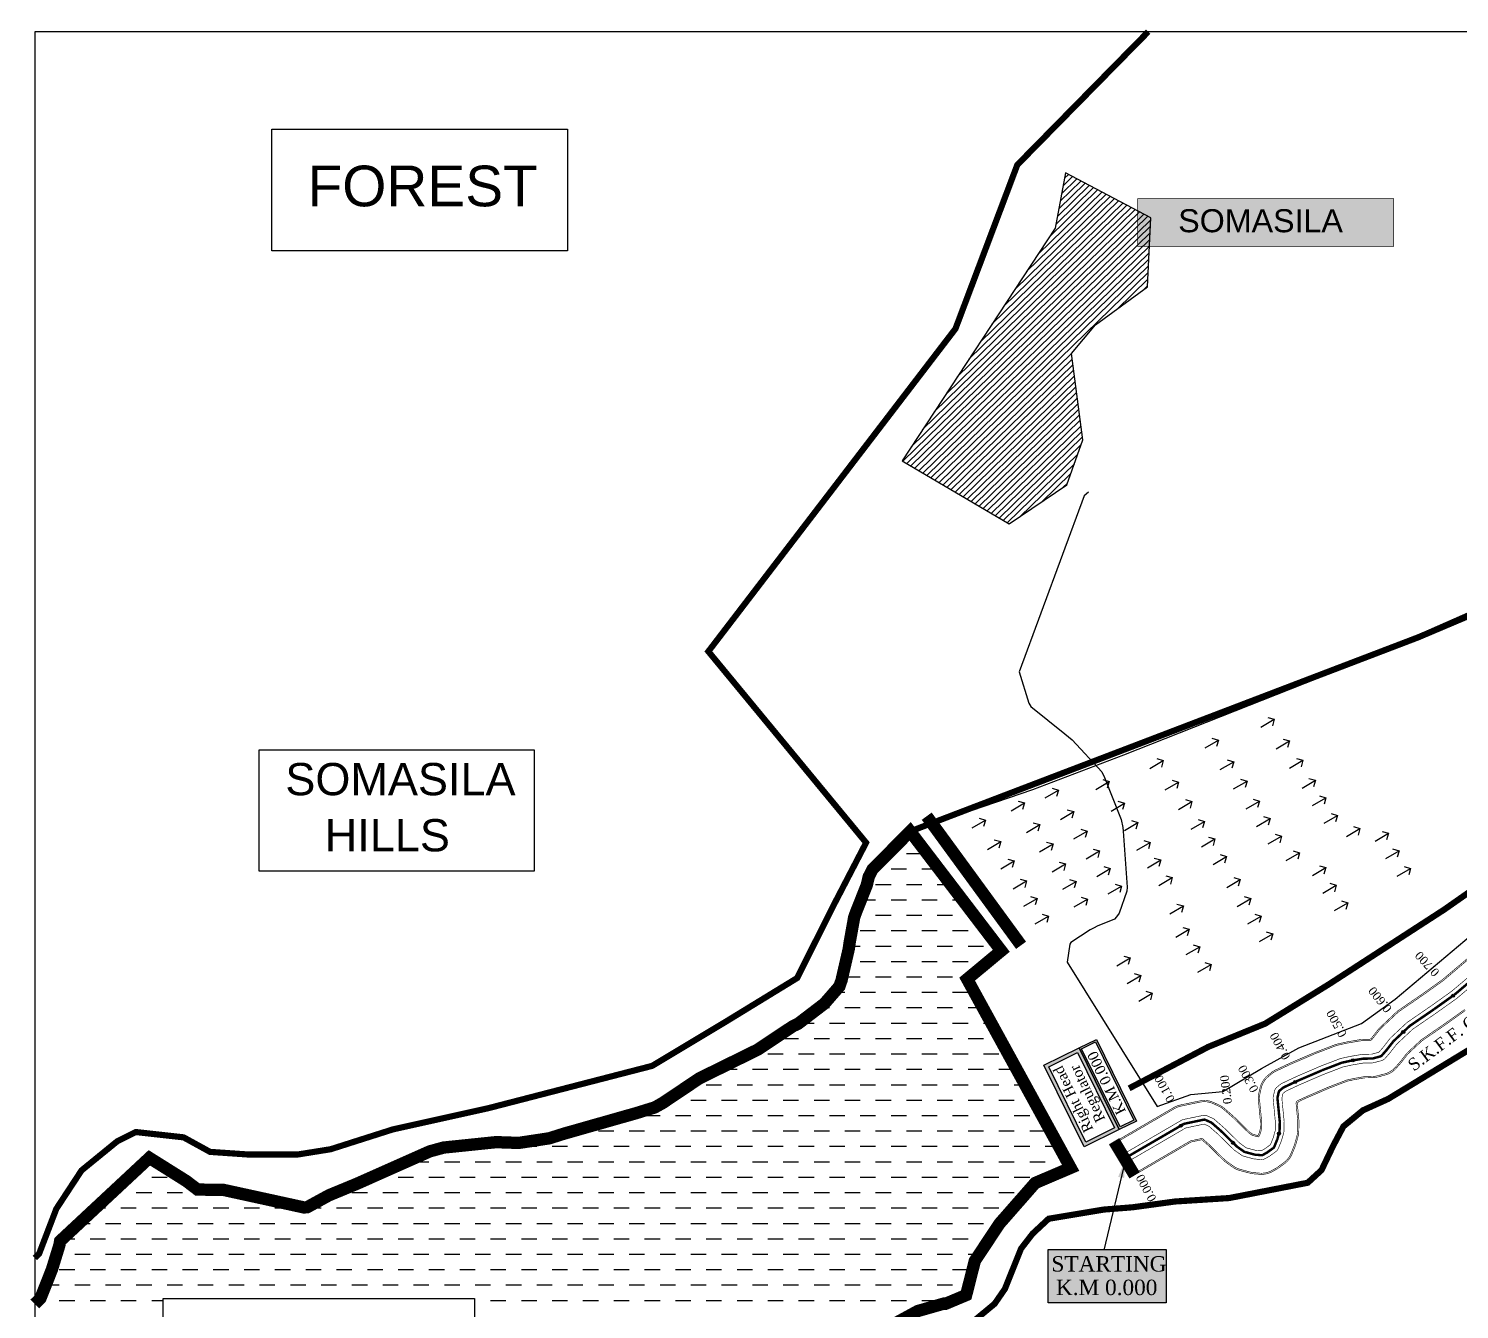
# Model space of a CAD drawing. Header units: inches. Extents: x 315700 to 320440, y 1600699 to 1604147.
# Drawn here: x 315725 to 318047, y 1601960 to 1604039 of the extents above; entities that cross this region are included whole.
import ezdxf

# ---------------------------------------------------------------- set-up
doc = ezdxf.new("R2010")
doc.units = ezdxf.units.IN
doc.header["$MEASUREMENT"] = 0
doc.header["$PDMODE"] = 32
doc.header["$PDSIZE"] = 5
for name, color, linetype in [('bed with', 5, 'Continuous'), ('BLOCK', 7, 'Continuous'), ('C LINE COO', 6, 'Continuous'), ('cahnige', 7, 'Continuous'), ('laying', 4, 'Continuous'), ('lining', 4, 'Continuous'), ('NALA', 4, 'Continuous'), ('SURVEY_NO', 7, 'Continuous'), ('top of bund', 1, 'Continuous'), ('VILLAGE BOUNDARY', 6, 'Continuous'), ('VILLAGE_AREA', 1, 'Continuous'), ('ZSTU', 7, 'Continuous'), ('ZTEXT', 7, 'Continuous')]:
    doc.layers.add(name, color=color, linetype=linetype)
doc.styles.add('5mm', font='times.ttf', dxfattribs={"height": 3})
doc.styles.get("Standard").update_dxf_attribs({"font": 'arial.ttf'})
doc.linetypes.add('ZIGZAG', pattern='A,0.0001,-0.2,[131,ltypeshp.shx,S=0.2,R=0,X=-0.2,Y=0],-0.4,[131,ltypeshp.shx,S=0.2,R=180,X=0.2,Y=0],-0.2', length=0.8001)
doc.dimstyles.get("Standard").update_dxf_attribs({"dimtxt": 0.18, "dimasz": 0.18, "dimexe": 0.18, "dimexo": 0.0625, "dimgap": 0.09, "dimtad": 0, "dimtih": 1, "dimtoh": 1, "dimdec": 4, "dimzin": 0, "dimdsep": 46, "dimtxsty": 'Standard', "dimcen": 0.09, "dimadec": 0, "dimazin": 0, "dimtfac": 1, "dimtdec": 4, "dimtofl": 0, "dimtmove": 0, "dimatfit": 3, "dimfxl": 1, "dimtolj": 1, "dimtzin": 0, "dimarcsym": 0})

# ---------------------------------------------------------------- blocks, each defined once
blk = doc.blocks.new('KKKK')
at = {"layer": 'cahnige', "color": 1, "style": '5mm'}
blk.add_text('S.K.F.F. CANAL', height=20, rotation=19.1758, dxfattribs=at).set_placement((317677.4, 1602113.8))
at = {"layer": 'ZSTU', "color": 1}
blk.add_leader([(317936.6, 1602216.4), (317876.5, 1602194.2)], dimstyle='Standard', override={"dimasz": 25, "dimgap": 0.09, "dimtad": 0}, dxfattribs=at)

msp = doc.modelspace()

# ---------------------------------------------------------------- hatches: boundary and pattern name
at = {"layer": 'C LINE COO'}
h = msp.add_hatch(color=200, dxfattribs=at)
h.paths.add_polyline_path([(317496.6, 1602256.4), (317434.2, 1602383.4), (317456.8, 1602394.5), (317519.2, 1602267.4)], flags=16)
h.paths.add_polyline_path([(317495.3, 1602252.3), (317430.2, 1602384.8), (317458.2, 1602398.5), (317523.3, 1602266.1)])
h = msp.add_hatch(color=135, dxfattribs=at)
h.set_gradient(color1=(141, 177, 78), color2=(107, 135, 59), one_color=1, tint=0.38)
h.paths.add_polyline_path([(317440.9, 1602232), (317380.9, 1602354.2), (317427.6, 1602377.1), (317487.6, 1602254.9)], flags=16)
h.paths.add_polyline_path([(317438.3, 1602224.3), (317373.2, 1602356.8), (317430.2, 1602384.8), (317495.3, 1602252.3)])
at = {"layer": 'VILLAGE_AREA'}
h = msp.add_hatch(dxfattribs=at)
h.set_pattern_fill('ANSI31', color=256, scale=58.391774, angle=-0.75407438, style=0)
h.paths.add_polyline_path([(317391.5, 1603714.8), (317142.8, 1603337.5), (317316.7, 1603234.8), (317410.2, 1603298.3), (317436.4, 1603371.2), (317417.7, 1603511.2), (317457, 1603557.9), (317541.1, 1603619.5), (317546.7, 1603731.6), (317408.3, 1603804.4)])
at = {"layer": 'ZSTU'}
for points in [[(317525.2, 1603762.5), (317940.9, 1603762.5), (317940.9, 1603685.4), (317525.2, 1603685.4)], [(317379.9, 1602057.4), (317571.3, 1602057.4), (317571.3, 1601970.9), (317379.9, 1601970.9)]]:
    msp.add_hatch(color=2, dxfattribs=at).paths.add_polyline_path(points)

# ---------------------------------------------------------------- linework, layer by layer
at = {"color": 1}
msp.add_lwpolyline([(317445.4, 1603286.2), (317438.4, 1603280.4), (317333, 1602994.9), (317348.4, 1602944.2), (317351.8, 1602938.6), (317407.2, 1602894.4), (317419.1, 1602884.8), (317466.9, 1602832.9), (317471.2, 1602823.2), (317498.4, 1602755.2), (317501.3, 1602742.6), (317502, 1602736.3), (317508.5, 1602645.4), (317507.8, 1602638.8), (317495.5, 1602603.4), (317490.7, 1602597.5), (317487.7, 1602593.7), (317459.6, 1602582.3), (317454.5, 1602579.5), (317448.2, 1602576.2), (317416.7, 1602555.5), (317415.3, 1602552.8), (317411.1, 1602523.8), (317556.7, 1602289.9), (317611.8, 1602309), (317663.6, 1602314.2), (317726, 1602351.5), (317787.1, 1602384.7), (317888.5, 1602424.3), (317943.4, 1602464), (318107.8, 1602602.4)], dxfattribs=at)
at = {"color": 4, "const_width": 20}
msp.add_lwpolyline([(315735.2, 1601969.3), (315744.4, 1601978.3), (315763, 1602025.1), (315775.2, 1602064.7), (315776.3, 1602071.3), (315921.2, 1602206.3), (315981.3, 1602168.6), (315999.4, 1602154.8), (316041.1, 1602154.4), (316171.8, 1602125.9), (316177.1, 1602126.1), (316212.8, 1602145.6), (316258.8, 1602164.6), (316376.2, 1602216.8), (316398.8, 1602223), (316484.1, 1602231.8), (316510, 1602230.9), (316520.4, 1602230.5), (316570.2, 1602238), (316593.6, 1602245.4), (316711.2, 1602278.8), (316741.4, 1602288.1), (316754.3, 1602295.3), (316813.9, 1602335.3), (316908.4, 1602381.8), (316965.8, 1602420), (316974, 1602423.8), (317016.9, 1602456.6), (317041.2, 1602484.6), (317044.6, 1602494.3), (317056.3, 1602545.1), (317057.8, 1602555.6), (317065.1, 1602596.3), (317067.6, 1602603.4), (317085.6, 1602648.9), (317088.8, 1602662.4), (317088.8, 1602662.4), (317088.8, 1602662.4), (317094.9, 1602674.4), (317156, 1602736), (317303.9, 1602542.3), (317248.5, 1602496.3), (317416.5, 1602190.1), (317358.9, 1602165.5), (317300.9, 1602099.4), (317261, 1602039.2), (317246.9, 1601983.6), (317213.3, 1601969.5), (317210.7, 1601969.8), (317168.5, 1601957.8), (317128, 1601935.7)], dxfattribs=at)
at = {"layer": 'bed with', "const_width": 1}
for points in [[(318079.3, 1602514.1), (318034.8, 1602476.5), (318002, 1602453.1), (317963.2, 1602426.4, 0.037957), (317961.8, 1602425.3), (317935.8, 1602401, 0.03924), (317934.5, 1602399.6), (317923.9, 1602385.8), (317916.6, 1602377.6), (317905.4, 1602374.6), (317890.9, 1602374.3, 0.037878), (317889.1, 1602374.1), (317870.3, 1602370.9, 0.012516), (317869.7, 1602370.8), (317855.2, 1602367.6, 0.036784), (317853.5, 1602367.1), (317821.6, 1602354.9, 0.010224), (317821.1, 1602354.7), (317782.3, 1602337.9, 0.008302), (317781.9, 1602337.7), (317759.1, 1602327, 0.063972), (317756.5, 1602325.3), (317751.3, 1602321, 0.166176), (317747.3, 1602314.3), (317745.4, 1602305.8, 0.078281), (317745.2, 1602302), (317748.8, 1602264.4), (317748.5, 1602250.4), (317745.2, 1602238.6), (317740.7, 1602227.6), (317731.7, 1602221), (317725.9, 1602217.8), (317716.7, 1602218.5), (317701.6, 1602222.5), (317691.1, 1602230), (317665.8, 1602254.7, 0.014042), (317665.3, 1602255.1), (317650.2, 1602268.4, 0.073181), (317647.3, 1602270.3), (317638.4, 1602274.3, 0.159487), (317630.9, 1602275.1), (317599.9, 1602268.6, 0.081614), (317596.2, 1602267.2), (317592.1, 1602264.8), (317505.7, 1602214.5)], [(318088.6, 1602503.4), (318043.9, 1602465.6, -0.020487), (318043.2, 1602465), (318010.2, 1602441.5, -0.004577), (318010, 1602441.4), (317971.4, 1602414.8), (317945.7, 1602390.7), (317935, 1602377.1, -0.014811), (317934.6, 1602376.5), (317926.9, 1602367.7, -0.148463), (317920.9, 1602364), (317908.8, 1602360.8, -0.061015), (317905.9, 1602360.4), (317891.3, 1602360.1), (317872.7, 1602356.9), (317858.5, 1602353.8), (317826.7, 1602341.6), (317787.9, 1602324.9), (317765.4, 1602314.3), (317761, 1602310.6), (317759.3, 1602303.1), (317763, 1602265.7, -0.028997), (317763, 1602264.3), (317762.7, 1602249.9, -0.064127), (317762.3, 1602246.8), (317758.8, 1602234.6, -0.027568), (317758.4, 1602233.4), (317753.6, 1602221.6, -0.139845), (317749.5, 1602216.4), (317739.9, 1602209.4, -0.02911), (317738.7, 1602208.7), (317732.3, 1602205.1, -0.149993), (317725.4, 1602203.6), (317715.3, 1602204.4, -0.043936), (317713.3, 1602204.7), (317697.6, 1602208.9, -0.08962), (317693.7, 1602210.7), (317682.7, 1602218.5, -0.039695), (317681.2, 1602219.7), (317655.9, 1602244.5), (317641.1, 1602257.5), (317633.2, 1602261.1), (317603.1, 1602254.8), (317599.3, 1602252.6, -0.001104), (317599.3, 1602252.5), (317512.9, 1602202.2)]]:
    msp.add_lwpolyline(points, format="xyb", dxfattribs=at)
at = {"layer": 'BLOCK', "color": 4}
for p in [(318036.9, 1602469.3), (317956.2, 1602410.4), (317874.4, 1602364.4), (317781, 1602329.4), (317595.7, 1602258.7), (317680.2, 1602230.7), (317754.5, 1602245.6)]:
    msp.add_point(p, dxfattribs=at)
at = {"layer": 'C LINE COO', "const_width": 4}
msp.add_lwpolyline([(318084, 1602508.8), (318039.4, 1602471, -0.020487), (318039, 1602470.8), (318006.1, 1602447.3, -0.004577), (318006, 1602447.2), (317967.2, 1602420.6, 0.037957), (317966.6, 1602420.1), (317940.7, 1602395.8, 0.03924), (317940.2, 1602395.2), (317929.4, 1602381.4, -0.014811), (317929.2, 1602381.2), (317921.5, 1602372.4, -0.148463), (317919.1, 1602370.9), (317907, 1602367.6, -0.061015), (317905.8, 1602367.5), (317891, 1602367.2, 0.037878), (317890.3, 1602367.1), (317871.5, 1602363.9, 0.012516), (317871.2, 1602363.9), (317856.8, 1602360.7, 0.036784), (317856.1, 1602360.5), (317824.1, 1602348.2, 0.010224), (317824, 1602348.1), (317785.1, 1602331.4, 0.008302), (317784.9, 1602331.3), (317762.1, 1602320.6, 0.063972), (317761.1, 1602319.9), (317755.9, 1602315.6, 0.166176), (317754.2, 1602312.8), (317752.3, 1602304.3, 0.078281), (317752.2, 1602302.7), (317755.9, 1602265, -0.028997), (317755.9, 1602264.4), (317755.6, 1602250, -0.064127), (317755.4, 1602248.7), (317752, 1602236.6, -0.027568), (317751.8, 1602236.1), (317747, 1602224.3, -0.139845), (317745.3, 1602222.2), (317735.7, 1602215.2, -0.02911), (317735.2, 1602214.9), (317728.8, 1602211.3, -0.149993), (317726, 1602210.6), (317715.9, 1602211.5, -0.043936), (317715.1, 1602211.6), (317699.4, 1602215.8, -0.08962), (317697.8, 1602216.5), (317686.8, 1602224.3, -0.039695), (317686.2, 1602224.8), (317660.9, 1602249.6, 0.014042), (317660.7, 1602249.8), (317645.6, 1602263, 0.073181), (317644.3, 1602263.8), (317635.5, 1602267.8, 0.159487), (317632.4, 1602268.2), (317601.3, 1602261.7, 0.081614), (317599.8, 1602261.1), (317595.7, 1602258.7, -0.001104), (317595.7, 1602258.7), (317509.3, 1602208.4)], format="xyb", dxfattribs=at)
at = {"layer": 'C LINE COO', "color": 105}
for points in [[(317438.3, 1602224.3), (317373.2, 1602356.8), (317430.2, 1602384.8), (317495.3, 1602252.3)], [(317440.9, 1602232), (317380.9, 1602354.2), (317427.6, 1602377.1), (317487.6, 1602254.9)]]:
    msp.add_lwpolyline(points, close=True, dxfattribs=at)
at = {"layer": 'C LINE COO', "color": 6}
msp.add_point((317509.3, 1602208.4), dxfattribs=at)
at = {"layer": 'laying', "color": 0}
msp.add_lwpolyline([(315735.2, 1600708.6), (320437.7, 1600708.6), (320437.7, 1604033.6), (315735.2, 1604033.6), (315735.2, 1600708.6)], dxfattribs=at)
msp.add_lwpolyline([(316119.9, 1603875.3), (316599.8, 1603875.3), (316599.8, 1603678.2), (316119.9, 1603678.2)], close=True, dxfattribs=at)
at = {"layer": 'lining', "const_width": 1}
for points in [[(318063.9, 1602530), (318021.3, 1602493.9), (317989.3, 1602471.1), (317950.7, 1602444.6, 0.037957), (317946.7, 1602441.4), (317920.7, 1602417.1, 0.03924), (317917.1, 1602413.1), (317906.8, 1602399.9), (317905.4, 1602398.3, -0.148463), (317903, 1602396.8), (317902.3, 1602396.6), (317890.5, 1602396.4, 0.037878), (317885.4, 1602395.9), (317866.6, 1602392.7, 0.012516), (317864.9, 1602392.4), (317850.4, 1602389.2, 0.036784), (317845.6, 1602387.7), (317813.7, 1602375.5, 0.010224), (317812.4, 1602374.9), (317773.5, 1602358.2, 0.008302), (317772.5, 1602357.7), (317749.7, 1602347, 0.063972), (317742.3, 1602342.3), (317737.2, 1602338, 0.166176), (317725.7, 1602319.1), (317723.8, 1602310.5, 0.078281), (317723.2, 1602299.9), (317726.7, 1602263.6), (317726.5, 1602253.7), (317724.3, 1602245.8), (317722.6, 1602241.7), (317720.7, 1602240.3), (317720.5, 1602240.4), (317711.1, 1602242.9), (317705.3, 1602247), (317681.3, 1602270.5, 0.014042), (317679.9, 1602271.8), (317664.8, 1602285, 0.073181), (317656.4, 1602290.4), (317647.6, 1602294.4, 0.159487), (317626.4, 1602296.7), (317595.3, 1602290.2, 0.081614), (317585, 1602286.2), (317581, 1602283.9), (317494.6, 1602233.6)], [(318056, 1602447), (318023, 1602423.5, -0.004577), (318022.5, 1602423.2), (317985.2, 1602397.6), (317962, 1602375.8), (317952.5, 1602363.5, -0.014811), (317951.2, 1602361.9), (317943.5, 1602353.2, -0.148463), (317926.6, 1602342.7), (317914.5, 1602339.5, -0.061015), (317906.3, 1602338.3), (317893.4, 1602338.1), (317877, 1602335.3), (317864.8, 1602332.6), (317835.1, 1602321.2), (317797, 1602304.7), (317785.2, 1602299.2, 0.316669), (317782.4, 1602294.2), (317784.9, 1602267.8, -0.028997), (317785.1, 1602263.8), (317784.8, 1602249.4, -0.064127), (317783.5, 1602240.8), (317780.1, 1602228.6, -0.027568), (317778.8, 1602225.1), (317774.1, 1602213.3, -0.139845), (317762.5, 1602198.6), (317752.9, 1602191.6, -0.02911), (317749.6, 1602189.4), (317743.1, 1602185.8, -0.149993), (317723.5, 1602181.5), (317713.5, 1602182.4, -0.043936), (317707.6, 1602183.4), (317691.9, 1602187.6, -0.08962), (317680.9, 1602192.7), (317670, 1602200.5, -0.039695), (317665.8, 1602203.9), (317640.9, 1602228.3), (317630, 1602237.9), (317611.2, 1602233.9), (317610.5, 1602233.5, -0.001104), (317610.4, 1602233.5), (317524, 1602183.1)]]:
    msp.add_lwpolyline(points, format="xyb", dxfattribs=at)
at = {"layer": 'NALA', "color": 5, "const_width": 10}
for points in [[(317156, 1602736), (317980.6, 1603050.9), (318391.9, 1603225.3), (318653.8, 1603295.4), (319210, 1603608.2), (319487.9, 1603794.4), (319644.4, 1603906), (319895.3, 1604033.6)], [(317511.4, 1602319.1), (317639.9, 1602386.4), (317732.3, 1602424.1), (317835.9, 1602488.1), (318022.9, 1602609.2), (318130.3, 1602684.4)]]:
    msp.add_lwpolyline(points, dxfattribs=at)
at = {"layer": 'top of bund', "color": 1, "const_width": 1}
for points in [[(318062.5, 1602531.4), (318020, 1602495.5), (317988.2, 1602472.8), (317949.6, 1602446.3, 0.037957), (317945.3, 1602442.9), (317919.4, 1602418.5, 0.03924), (317915.5, 1602414.3), (317905.3, 1602401.2), (317904.5, 1602400.3, -0.211393), (317900.8, 1602398.6), (317890.5, 1602398.4, 0.037878), (317885, 1602397.9), (317866.2, 1602394.7, 0.012516), (317864.4, 1602394.3), (317850, 1602391.1, 0.036784), (317844.9, 1602389.6), (317813, 1602377.3, 0.010224), (317811.6, 1602376.8), (317772.7, 1602360, 0.008302), (317771.6, 1602359.5), (317748.8, 1602348.8, 0.063972), (317741.1, 1602343.8), (317735.9, 1602339.5, 0.166176), (317723.8, 1602319.5), (317721.9, 1602311, 0.078281), (317721.2, 1602299.7), (317724.7, 1602263.5), (317724.5, 1602254), (317722.4, 1602246.5), (317721, 1602243), (317720.3, 1602242.5), (317711.9, 1602244.7), (317706.5, 1602248.5), (317682.7, 1602271.9, 0.014042), (317681.2, 1602273.3), (317666.1, 1602286.5, 0.073181), (317657.2, 1602292.2), (317648.4, 1602296.2, 0.159487), (317626, 1602298.7), (317594.9, 1602292.2, 0.081614), (317584, 1602288), (317579.9, 1602285.6), (317493.6, 1602235.3)], [(318057.1, 1602445.4), (318024.2, 1602421.9, -0.004577), (318023.7, 1602421.5), (317986.5, 1602396), (317963.5, 1602374.5), (317954.1, 1602362.3, -0.014811), (317952.7, 1602360.6), (317945, 1602351.8, -0.148463), (317927.1, 1602340.7), (317915.1, 1602337.5, -0.061015), (317906.4, 1602336.3), (317893.6, 1602336.1), (317877.4, 1602333.3), (317865.4, 1602330.7), (317835.8, 1602319.3), (317797.8, 1602302.9), (317787.4, 1602298, 0.316669), (317784.5, 1602293), (317786.9, 1602268, -0.028997), (317787.1, 1602263.8), (317786.8, 1602249.4, -0.064127), (317785.4, 1602240.2), (317782, 1602228.1, -0.027568), (317780.7, 1602224.3), (317775.9, 1602212.6, -0.139845), (317763.7, 1602196.9), (317754.1, 1602190, -0.02911), (317750.5, 1602187.7), (317744.1, 1602184.1, -0.149993), (317723.4, 1602179.6), (317713.3, 1602180.4, -0.043936), (317707.1, 1602181.5), (317691.4, 1602185.6, -0.08962), (317679.7, 1602191.1), (317668.8, 1602198.8, -0.039695), (317664.4, 1602202.5), (317639.6, 1602226.8), (317629.4, 1602235.7), (317611.9, 1602232), (317611.5, 1602231.8, -0.001104), (317611.4, 1602231.7), (317525, 1602181.4)]]:
    msp.add_lwpolyline(points, format="xyb", dxfattribs=at)
at = {"layer": 'VILLAGE BOUNDARY', "color": 4}
for p, q in [((317145.1, 1602725), (317150, 1602725)), ((317120.3, 1602700), (317125, 1602700)), ((317150, 1602700), (317175, 1602700)), ((317095.5, 1602675), (317100, 1602675)), ((317125, 1602675), (317150, 1602675)), ((317175, 1602675), (317200, 1602675)), ((317100, 1602650), (317125, 1602650)), ((317150, 1602650), (317175, 1602650)), ((317200, 1602650), (317221.7, 1602650)), ((317076.2, 1602625), (317100, 1602625)), ((317125, 1602625), (317150, 1602625)), ((317175, 1602625), (317200, 1602625)), ((317225, 1602625), (317240.8, 1602625)), ((317066.4, 1602600), (317075, 1602600)), ((317100, 1602600), (317125, 1602600)), ((317150, 1602600), (317175, 1602600)), ((317200, 1602600), (317225, 1602600)), ((317250, 1602600), (317259.8, 1602600)), ((317075, 1602575), (317100, 1602575)), ((317125, 1602575), (317150, 1602575)), ((317175, 1602575), (317200, 1602575)), ((317225, 1602575), (317250, 1602575)), ((317275, 1602575), (317278.9, 1602575)), ((317057, 1602550), (317075, 1602550)), ((317100, 1602550), (317125, 1602550)), ((317150, 1602550), (317175, 1602550)), ((317200, 1602550), (317225, 1602550)), ((317250, 1602550), (317275, 1602550)), ((317075, 1602525), (317100, 1602525)), ((317125, 1602525), (317150, 1602525)), ((317175, 1602525), (317200, 1602525)), ((317225, 1602525), (317250, 1602525)), ((317275, 1602525), (317283, 1602525)), ((317050, 1602500), (317075, 1602500)), ((317100, 1602500), (317125, 1602500)), ((317150, 1602500), (317175, 1602500)), ((317200, 1602500), (317225, 1602500)), ((317250, 1602500), (317253, 1602500)), ((317032.8, 1602475), (317050, 1602475)), ((317075, 1602475), (317100, 1602475)), ((317125, 1602475), (317150, 1602475)), ((317175, 1602475), (317200, 1602475)), ((317225, 1602475), (317250, 1602475)), ((317008.2, 1602450), (317025, 1602450)), ((317050, 1602450), (317075, 1602450)), ((317100, 1602450), (317125, 1602450)), ((317150, 1602450), (317175, 1602450)), ((317200, 1602450), (317225, 1602450)), ((317250, 1602450), (317273.9, 1602450)), ((316975.5, 1602425), (317000, 1602425)), ((317025, 1602425), (317050, 1602425)), ((317075, 1602425), (317100, 1602425)), ((317125, 1602425), (317150, 1602425)), ((317175, 1602425), (317200, 1602425)), ((317225, 1602425), (317250, 1602425)), ((317275, 1602425), (317287.6, 1602425)), ((316950, 1602400), (316975, 1602400)), ((317000, 1602400), (317025, 1602400)), ((317050, 1602400), (317075, 1602400)), ((317100, 1602400), (317125, 1602400)), ((317150, 1602400), (317175, 1602400)), ((317200, 1602400), (317225, 1602400)), ((317250, 1602400), (317275, 1602400)), ((317300, 1602400), (317301.3, 1602400)), ((316894.7, 1602375), (316900, 1602375)), ((316925, 1602375), (316950, 1602375)), ((316975, 1602375), (317000, 1602375)), ((317025, 1602375), (317050, 1602375)), ((317075, 1602375), (317100, 1602375)), ((317125, 1602375), (317150, 1602375)), ((317175, 1602375), (317200, 1602375)), ((317225, 1602375), (317250, 1602375)), ((317275, 1602375), (317300, 1602375)), ((316850, 1602350), (316875, 1602350)), ((316900, 1602350), (316925, 1602350)), ((316950, 1602350), (316975, 1602350)), ((317000, 1602350), (317025, 1602350)), ((317050, 1602350), (317075, 1602350)), ((317100, 1602350), (317125, 1602350)), ((317150, 1602350), (317175, 1602350)), ((317200, 1602350), (317225, 1602350)), ((317250, 1602350), (317275, 1602350)), ((317300, 1602350), (317325, 1602350)), ((316798.6, 1602325), (316800, 1602325)), ((316825, 1602325), (316850, 1602325)), ((316875, 1602325), (316900, 1602325)), ((316925, 1602325), (316950, 1602325)), ((316975, 1602325), (317000, 1602325)), ((317025, 1602325), (317050, 1602325)), ((317075, 1602325), (317100, 1602325)), ((317125, 1602325), (317150, 1602325)), ((317175, 1602325), (317200, 1602325)), ((317225, 1602325), (317250, 1602325)), ((317275, 1602325), (317300, 1602325)), ((317325, 1602325), (317342.5, 1602325)), ((316761.3, 1602300), (316775, 1602300)), ((316800, 1602300), (316825, 1602300)), ((316850, 1602300), (316875, 1602300)), ((316900, 1602300), (316925, 1602300)), ((316950, 1602300), (316975, 1602300)), ((317000, 1602300), (317025, 1602300)), ((317050, 1602300), (317075, 1602300)), ((317100, 1602300), (317125, 1602300)), ((317150, 1602300), (317175, 1602300)), ((317200, 1602300), (317225, 1602300)), ((317250, 1602300), (317275, 1602300)), ((317300, 1602300), (317325, 1602300)), ((317350, 1602300), (317356.2, 1602300)), ((316697.9, 1602275), (316700, 1602275)), ((316725, 1602275), (316750, 1602275)), ((316775, 1602275), (316800, 1602275)), ((316825, 1602275), (316850, 1602275)), ((316875, 1602275), (316900, 1602275)), ((316925, 1602275), (316950, 1602275)), ((316975, 1602275), (317000, 1602275)), ((317025, 1602275), (317050, 1602275)), ((317075, 1602275), (317100, 1602275)), ((317125, 1602275), (317150, 1602275)), ((317175, 1602275), (317200, 1602275)), ((317225, 1602275), (317250, 1602275)), ((317275, 1602275), (317300, 1602275)), ((317325, 1602275), (317350, 1602275)), ((316609.9, 1602250), (316625, 1602250)), ((316650, 1602250), (316675, 1602250)), ((316700, 1602250), (316725, 1602250)), ((316750, 1602250), (316775, 1602250)), ((316800, 1602250), (316825, 1602250)), ((316850, 1602250), (316875, 1602250)), ((316900, 1602250), (316925, 1602250)), ((316950, 1602250), (316975, 1602250)), ((317000, 1602250), (317025, 1602250)), ((317050, 1602250), (317075, 1602250)), ((317100, 1602250), (317125, 1602250)), ((317150, 1602250), (317175, 1602250)), ((317200, 1602250), (317225, 1602250)), ((317250, 1602250), (317275, 1602250)), ((317300, 1602250), (317325, 1602250)), ((317350, 1602250), (317375, 1602250)), ((316425, 1602225), (316450, 1602225)), ((316475, 1602225), (316500, 1602225)), ((316525, 1602225), (316550, 1602225)), ((316575, 1602225), (316600, 1602225)), ((316625, 1602225), (316650, 1602225)), ((316675, 1602225), (316700, 1602225)), ((316725, 1602225), (316750, 1602225)), ((316775, 1602225), (316800, 1602225)), ((316825, 1602225), (316850, 1602225)), ((316875, 1602225), (316900, 1602225)), ((316925, 1602225), (316950, 1602225)), ((316975, 1602225), (317000, 1602225)), ((317025, 1602225), (317050, 1602225)), ((317075, 1602225), (317100, 1602225)), ((317125, 1602225), (317150, 1602225)), ((317175, 1602225), (317200, 1602225)), ((317225, 1602225), (317250, 1602225)), ((317275, 1602225), (317300, 1602225)), ((317325, 1602225), (317350, 1602225)), ((317375, 1602225), (317397.3, 1602225)), ((315914.4, 1602200), (315925, 1602200)), ((316350, 1602200), (316375, 1602200)), ((316400, 1602200), (316425, 1602200)), ((316450, 1602200), (316475, 1602200)), ((316500, 1602200), (316525, 1602200)), ((316550, 1602200), (316575, 1602200)), ((316600, 1602200), (316625, 1602200)), ((316650, 1602200), (316675, 1602200)), ((316700, 1602200), (316725, 1602200)), ((316750, 1602200), (316775, 1602200)), ((316800, 1602200), (316825, 1602200)), ((316850, 1602200), (316875, 1602200)), ((316900, 1602200), (316925, 1602200)), ((316950, 1602200), (316975, 1602200)), ((317000, 1602200), (317025, 1602200)), ((317050, 1602200), (317075, 1602200)), ((317100, 1602200), (317125, 1602200)), ((317150, 1602200), (317175, 1602200)), ((317200, 1602200), (317225, 1602200)), ((317250, 1602200), (317275, 1602200)), ((317300, 1602200), (317325, 1602200)), ((317350, 1602200), (317375, 1602200)), ((317400, 1602200), (317411.1, 1602200)), ((315887.6, 1602175), (315900, 1602175)), ((315925, 1602175), (315950, 1602175)), ((316282.2, 1602175), (316300, 1602175)), ((316325, 1602175), (316350, 1602175)), ((316375, 1602175), (316400, 1602175)), ((316425, 1602175), (316450, 1602175)), ((316475, 1602175), (316500, 1602175)), ((316525, 1602175), (316550, 1602175)), ((316575, 1602175), (316600, 1602175)), ((316625, 1602175), (316650, 1602175)), ((316675, 1602175), (316700, 1602175)), ((316725, 1602175), (316750, 1602175)), ((316775, 1602175), (316800, 1602175)), ((316825, 1602175), (316850, 1602175)), ((316875, 1602175), (316900, 1602175)), ((316925, 1602175), (316950, 1602175)), ((316975, 1602175), (317000, 1602175)), ((317025, 1602175), (317050, 1602175)), ((317075, 1602175), (317100, 1602175)), ((317125, 1602175), (317150, 1602175)), ((317175, 1602175), (317200, 1602175)), ((317225, 1602175), (317250, 1602175)), ((317275, 1602175), (317300, 1602175)), ((317325, 1602175), (317350, 1602175)), ((317375, 1602175), (317381, 1602175)), ((315860.8, 1602150), (315875, 1602150)), ((315900, 1602150), (315925, 1602150)), ((315950, 1602150), (315975, 1602150)), ((316000, 1602150), (316025, 1602150)), ((316050, 1602150), (316061.4, 1602150)), ((316223.5, 1602150), (316225, 1602150)), ((316250, 1602150), (316275, 1602150)), ((316300, 1602150), (316325, 1602150)), ((316350, 1602150), (316375, 1602150)), ((316400, 1602150), (316425, 1602150)), ((316450, 1602150), (316475, 1602150)), ((316500, 1602150), (316525, 1602150)), ((316550, 1602150), (316575, 1602150)), ((316600, 1602150), (316625, 1602150)), ((316650, 1602150), (316675, 1602150)), ((316700, 1602150), (316725, 1602150)), ((316750, 1602150), (316775, 1602150)), ((316800, 1602150), (316825, 1602150)), ((316850, 1602150), (316875, 1602150)), ((316900, 1602150), (316925, 1602150)), ((316950, 1602150), (316975, 1602150)), ((317000, 1602150), (317025, 1602150)), ((317050, 1602150), (317075, 1602150)), ((317100, 1602150), (317125, 1602150)), ((317150, 1602150), (317175, 1602150)), ((317200, 1602150), (317225, 1602150)), ((317250, 1602150), (317275, 1602150)), ((317300, 1602150), (317325, 1602150)), ((315834, 1602125), (315850, 1602125)), ((315875, 1602125), (315900, 1602125)), ((315925, 1602125), (315950, 1602125)), ((315975, 1602125), (316000, 1602125)), ((316025, 1602125), (316050, 1602125)), ((316075, 1602125), (316100, 1602125)), ((316125, 1602125), (316150, 1602125)), ((316175, 1602125), (316200, 1602125)), ((316225, 1602125), (316250, 1602125)), ((316275, 1602125), (316300, 1602125)), ((316325, 1602125), (316350, 1602125)), ((316375, 1602125), (316400, 1602125)), ((316425, 1602125), (316450, 1602125)), ((316475, 1602125), (316500, 1602125)), ((316525, 1602125), (316550, 1602125)), ((316575, 1602125), (316600, 1602125)), ((316625, 1602125), (316650, 1602125)), ((316675, 1602125), (316700, 1602125)), ((316725, 1602125), (316750, 1602125)), ((316775, 1602125), (316800, 1602125)), ((316825, 1602125), (316850, 1602125)), ((316875, 1602125), (316900, 1602125)), ((316925, 1602125), (316950, 1602125)), ((316975, 1602125), (317000, 1602125)), ((317025, 1602125), (317050, 1602125)), ((317075, 1602125), (317100, 1602125)), ((317125, 1602125), (317150, 1602125)), ((317175, 1602125), (317200, 1602125)), ((317225, 1602125), (317250, 1602125)), ((317275, 1602125), (317300, 1602125)), ((315807.1, 1602100), (315825, 1602100)), ((315850, 1602100), (315875, 1602100)), ((315900, 1602100), (315925, 1602100)), ((315950, 1602100), (315975, 1602100)), ((316000, 1602100), (316025, 1602100)), ((316050, 1602100), (316075, 1602100)), ((316100, 1602100), (316125, 1602100)), ((316150, 1602100), (316175, 1602100)), ((316200, 1602100), (316225, 1602100)), ((316250, 1602100), (316275, 1602100)), ((316300, 1602100), (316325, 1602100)), ((316350, 1602100), (316375, 1602100)), ((316400, 1602100), (316425, 1602100)), ((316450, 1602100), (316475, 1602100)), ((316500, 1602100), (316525, 1602100)), ((316550, 1602100), (316575, 1602100)), ((316600, 1602100), (316625, 1602100)), ((316650, 1602100), (316675, 1602100)), ((316700, 1602100), (316725, 1602100)), ((316750, 1602100), (316775, 1602100)), ((316800, 1602100), (316825, 1602100)), ((316850, 1602100), (316875, 1602100)), ((316900, 1602100), (316925, 1602100)), ((316950, 1602100), (316975, 1602100)), ((317000, 1602100), (317025, 1602100)), ((317050, 1602100), (317075, 1602100)), ((317100, 1602100), (317125, 1602100)), ((317150, 1602100), (317175, 1602100)), ((317200, 1602100), (317225, 1602100)), ((317250, 1602100), (317275, 1602100)), ((317300, 1602100), (317301.5, 1602100)), ((315780.3, 1602075), (315800, 1602075)), ((315825, 1602075), (315850, 1602075)), ((315875, 1602075), (315900, 1602075)), ((315925, 1602075), (315950, 1602075)), ((315975, 1602075), (316000, 1602075)), ((316025, 1602075), (316050, 1602075)), ((316075, 1602075), (316100, 1602075)), ((316125, 1602075), (316150, 1602075)), ((316175, 1602075), (316200, 1602075)), ((316225, 1602075), (316250, 1602075)), ((316275, 1602075), (316300, 1602075)), ((316325, 1602075), (316350, 1602075)), ((316375, 1602075), (316400, 1602075)), ((316425, 1602075), (316450, 1602075)), ((316475, 1602075), (316500, 1602075)), ((316525, 1602075), (316550, 1602075)), ((316575, 1602075), (316600, 1602075)), ((316625, 1602075), (316650, 1602075)), ((316675, 1602075), (316700, 1602075)), ((316725, 1602075), (316750, 1602075)), ((316775, 1602075), (316800, 1602075)), ((316825, 1602075), (316850, 1602075)), ((316875, 1602075), (316900, 1602075)), ((316925, 1602075), (316950, 1602075)), ((316975, 1602075), (317000, 1602075)), ((317025, 1602075), (317050, 1602075)), ((317075, 1602075), (317100, 1602075)), ((317125, 1602075), (317150, 1602075)), ((317175, 1602075), (317200, 1602075)), ((317225, 1602075), (317250, 1602075)), ((317275, 1602075), (317284.7, 1602075)), ((315770.7, 1602050), (315775, 1602050)), ((315800, 1602050), (315825, 1602050)), ((315850, 1602050), (315875, 1602050)), ((315900, 1602050), (315925, 1602050)), ((315950, 1602050), (315975, 1602050)), ((316000, 1602050), (316025, 1602050)), ((316050, 1602050), (316075, 1602050)), ((316100, 1602050), (316125, 1602050)), ((316150, 1602050), (316175, 1602050)), ((316200, 1602050), (316225, 1602050)), ((316250, 1602050), (316275, 1602050)), ((316300, 1602050), (316325, 1602050)), ((316350, 1602050), (316375, 1602050)), ((316400, 1602050), (316425, 1602050)), ((316450, 1602050), (316475, 1602050)), ((316500, 1602050), (316525, 1602050)), ((316550, 1602050), (316575, 1602050)), ((316600, 1602050), (316625, 1602050)), ((316650, 1602050), (316675, 1602050)), ((316700, 1602050), (316725, 1602050)), ((316750, 1602050), (316775, 1602050)), ((316800, 1602050), (316825, 1602050)), ((316850, 1602050), (316875, 1602050)), ((316900, 1602050), (316925, 1602050)), ((316950, 1602050), (316975, 1602050)), ((317000, 1602050), (317025, 1602050)), ((317050, 1602050), (317075, 1602050)), ((317100, 1602050), (317125, 1602050)), ((317150, 1602050), (317175, 1602050)), ((317200, 1602050), (317225, 1602050)), ((317250, 1602050), (317268.1, 1602050)), ((315775, 1602025), (315800, 1602025)), ((315825, 1602025), (315850, 1602025)), ((315875, 1602025), (315900, 1602025)), ((315925, 1602025), (315950, 1602025)), ((315975, 1602025), (316000, 1602025)), ((316025, 1602025), (316050, 1602025)), ((316075, 1602025), (316100, 1602025)), ((316125, 1602025), (316150, 1602025)), ((316175, 1602025), (316200, 1602025)), ((316225, 1602025), (316250, 1602025)), ((316275, 1602025), (316300, 1602025)), ((316325, 1602025), (316350, 1602025)), ((316375, 1602025), (316400, 1602025)), ((316425, 1602025), (316450, 1602025)), ((316475, 1602025), (316500, 1602025)), ((316525, 1602025), (316550, 1602025)), ((316575, 1602025), (316600, 1602025)), ((316625, 1602025), (316650, 1602025)), ((316675, 1602025), (316700, 1602025)), ((316725, 1602025), (316750, 1602025)), ((316775, 1602025), (316800, 1602025)), ((316825, 1602025), (316850, 1602025)), ((316875, 1602025), (316900, 1602025)), ((316925, 1602025), (316950, 1602025)), ((316975, 1602025), (317000, 1602025)), ((317025, 1602025), (317050, 1602025)), ((317075, 1602025), (317100, 1602025)), ((317125, 1602025), (317150, 1602025)), ((317175, 1602025), (317200, 1602025)), ((317225, 1602025), (317250, 1602025)), ((315753.1, 1602000), (315775, 1602000)), ((315800, 1602000), (315825, 1602000)), ((315850, 1602000), (315875, 1602000)), ((315900, 1602000), (315925, 1602000)), ((315950, 1602000), (315975, 1602000)), ((316000, 1602000), (316025, 1602000)), ((316050, 1602000), (316075, 1602000)), ((316100, 1602000), (316125, 1602000)), ((316150, 1602000), (316175, 1602000)), ((316200, 1602000), (316225, 1602000)), ((316250, 1602000), (316275, 1602000)), ((316300, 1602000), (316325, 1602000)), ((316350, 1602000), (316375, 1602000)), ((316400, 1602000), (316425, 1602000)), ((316450, 1602000), (316475, 1602000)), ((316500, 1602000), (316525, 1602000)), ((316550, 1602000), (316575, 1602000)), ((316600, 1602000), (316625, 1602000)), ((316650, 1602000), (316675, 1602000)), ((316700, 1602000), (316725, 1602000)), ((316750, 1602000), (316775, 1602000)), ((316800, 1602000), (316825, 1602000)), ((316850, 1602000), (316875, 1602000)), ((316900, 1602000), (316925, 1602000)), ((316950, 1602000), (316975, 1602000)), ((317000, 1602000), (317025, 1602000)), ((317050, 1602000), (317075, 1602000)), ((317100, 1602000), (317125, 1602000)), ((317150, 1602000), (317175, 1602000)), ((317200, 1602000), (317225, 1602000)), ((317250, 1602000), (317251, 1602000)), ((315741.1, 1601975), (315750, 1601975)), ((315775, 1601975), (315800, 1601975)), ((315825, 1601975), (315850, 1601975)), ((315875, 1601975), (315900, 1601975)), ((315925, 1601975), (315943.7, 1601975)), ((316449, 1601975), (316450, 1601975)), ((316475, 1601975), (316500, 1601975)), ((316525, 1601975), (316550, 1601975)), ((316575, 1601975), (316600, 1601975)), ((316625, 1601975), (316650, 1601975)), ((316675, 1601975), (316700, 1601975)), ((316725, 1601975), (316750, 1601975)), ((316775, 1601975), (316800, 1601975)), ((316825, 1601975), (316850, 1601975)), ((316875, 1601975), (316900, 1601975)), ((316925, 1601975), (316950, 1601975)), ((316975, 1601975), (317000, 1601975)), ((317025, 1601975), (317050, 1601975)), ((317075, 1601975), (317100, 1601975)), ((317125, 1601975), (317150, 1601975)), ((317175, 1601975), (317200, 1601975)), ((317225, 1601975), (317226.5, 1601975))]:
    msp.add_line(p, q, dxfattribs=at)
at = {"layer": 'VILLAGE BOUNDARY', "color": 30, "const_width": 10}
for points in [[(315735.2, 1602043.9), (315742.2, 1602050.6), (315770.2, 1602123.6), (315811.1, 1602185.9), (315869.1, 1602233.2), (315899.3, 1602248.2), (315976.7, 1602239.6), (316019.7, 1602216), (316082.1, 1602211.7), (316161.7, 1602211.7), (316215.4, 1602220.3), (316316.5, 1602252.5), (316471.4, 1602286.9), (316737.4, 1602355.6), (316853.1, 1602425), (316972.6, 1602498.1), (317030.5, 1602613.7), (317084.5, 1602717.7), (316828.5, 1603028), (317229.6, 1603551.7), (317329.9, 1603817.5), (317542.4, 1604033.6)], [(317227.8, 1601915.4), (317293.1, 1601969.5), (317309.8, 1601993.7), (317336, 1602059), (317354.7, 1602083.2), (317380.8, 1602107.5), (317470.4, 1602122.4), (317517.1, 1602126.1), (317586.2, 1602135.5), (317674, 1602141.1), (317801.3, 1602165.9), (317823.7, 1602186.4), (317842.4, 1602225.6), (317859.2, 1602257.3), (317890.9, 1602283.4), (317932, 1602302), (318070.4, 1602386.1)]]:
    msp.add_lwpolyline(points, dxfattribs=at)
at = {"layer": 'VILLAGE BOUNDARY'}
msp.add_lwpolyline([(317156, 1602736), (317354.9, 1602804.1), (317502.9, 1602860.4), (317840.7, 1602993.6), (318318.1, 1603203.9), (318653.8, 1603295.4)], dxfattribs=at)
at = {"layer": 'VILLAGE BOUNDARY', "color": 4}
for points in [[(317725.3, 1602905.1), (317747, 1602917.9)], [(317736.6, 1602921), (317747, 1602917.9), (317744, 1602907.3)], [(317634.6, 1602871.4), (317656.3, 1602884.2)], [(317645.9, 1602887.3), (317656.3, 1602884.2), (317653.3, 1602873.6)], [(317750.1, 1602870.1), (317771.8, 1602882.8)], [(317761.4, 1602885.9), (317771.8, 1602882.8), (317768.7, 1602872.2)], [(317545.2, 1602838.3), (317566.9, 1602851.1)], [(317556.5, 1602854.2), (317566.9, 1602851.1), (317563.9, 1602840.4)], [(317659.4, 1602836.4), (317681.1, 1602849.1)], [(317670.6, 1602852.2), (317681.1, 1602849.1), (317678, 1602838.5)], [(317771.8, 1602838.6), (317793.5, 1602851.4)], [(317783, 1602854.5), (317793.5, 1602851.4), (317790.4, 1602840.8)], [(317457.2, 1602804.2), (317478.9, 1602816.9)], [(317468.5, 1602820), (317478.9, 1602816.9), (317475.9, 1602806.3)], [(317570, 1602803.3), (317591.7, 1602816)], [(317581.2, 1602819.1), (317591.7, 1602816), (317588.6, 1602805.4)], [(317681, 1602804.9), (317702.8, 1602817.7)], [(317692.3, 1602820.8), (317702.8, 1602817.7), (317699.7, 1602807.1)], [(317792, 1602806.3), (317813.7, 1602819)], [(317803.3, 1602822.1), (317813.7, 1602819), (317810.7, 1602808.4)], [(317375.1, 1602790.4), (317396.8, 1602803.1)], [(317386.3, 1602806.2), (317396.8, 1602803.1), (317393.7, 1602792.5)], [(317809.1, 1602777.9), (317830.9, 1602790.6)], [(317820.4, 1602793.7), (317830.9, 1602790.6), (317827.8, 1602780)], [(317319.8, 1602769.3), (317341.5, 1602782.1)], [(317331.1, 1602785.2), (317341.5, 1602782.1), (317338.5, 1602771.5)], [(317399.8, 1602755.3), (317421.6, 1602768.1)], [(317411.1, 1602771.2), (317421.6, 1602768.1), (317418.5, 1602757.5)], [(317482, 1602769.1), (317503.7, 1602781.9)], [(317493.3, 1602785), (317503.7, 1602781.9), (317500.7, 1602771.3)], [(317591.6, 1602771.8), (317613.4, 1602784.6)], [(317602.9, 1602787.7), (317613.4, 1602784.6), (317610.3, 1602773.9)], [(317701.3, 1602772.6), (317723, 1602785.3)], [(317712.6, 1602788.4), (317723, 1602785.3), (317720, 1602774.7)], [(317256.5, 1602741.7), (317278.3, 1602754.5)], [(317267.8, 1602757.6), (317278.3, 1602754.5), (317275.2, 1602743.9)], [(317344.6, 1602734.3), (317366.3, 1602747)], [(317355.9, 1602750.1), (317366.3, 1602747), (317363.2, 1602736.4)], [(317503.7, 1602737.7), (317525.4, 1602750.4)], [(317515, 1602753.5), (317525.4, 1602750.4), (317522.3, 1602739.8)], [(317611.9, 1602739.5), (317633.6, 1602752.2)], [(317623.2, 1602755.3), (317633.6, 1602752.2), (317630.6, 1602741.6)], [(317718.4, 1602744.2), (317740.1, 1602756.9)], [(317729.7, 1602760), (317740.1, 1602756.9), (317737.1, 1602746.3)], [(317827.9, 1602749.2), (317849.6, 1602762)], [(317839.2, 1602765.1), (317849.6, 1602762), (317846.5, 1602751.4)], [(317875.6, 1602743.7), (317886.1, 1602740.6), (317883, 1602730)], [(317292.6, 1602722.5), (317303, 1602719.4), (317300, 1602708.8)], [(317421.5, 1602723.9), (317443.2, 1602736.6)], [(317432.8, 1602739.7), (317443.2, 1602736.6), (317440.2, 1602726)], [(317535.2, 1602721.2), (317545.6, 1602718.1), (317542.6, 1602707.5)], [(317629, 1602711), (317650.7, 1602723.8)], [(317640.3, 1602726.9), (317650.7, 1602723.8), (317647.7, 1602713.2)], [(317737.2, 1602715.6), (317758.9, 1602728.3)], [(317748.4, 1602731.4), (317758.9, 1602728.3), (317755.8, 1602717.7)], [(317864.4, 1602727.8), (317886.1, 1602740.6)], [(317910.7, 1602720.3), (317932.5, 1602733)], [(317922, 1602736.1), (317932.5, 1602733), (317929.4, 1602722.4)], [(317281.3, 1602706.7), (317303, 1602719.4)], [(317366.2, 1602702.8), (317388, 1602715.6)], [(317377.5, 1602718.7), (317388, 1602715.6), (317384.9, 1602705)], [(317441.8, 1602691.5), (317463.5, 1602704.3)], [(317453, 1602707.4), (317463.5, 1602704.3), (317460.4, 1602693.7)], [(317523.9, 1602705.3), (317545.6, 1602718.1)], [(317659, 1602698.3), (317669.5, 1602695.2), (317666.4, 1602684.5)], [(317766.5, 1602688.7), (317788.2, 1602701.5)], [(317777.8, 1602704.6), (317788.2, 1602701.5), (317785.2, 1602690.9)], [(317927.8, 1602691.9), (317949.6, 1602704.6)], [(317939.1, 1602707.7), (317949.6, 1602704.6), (317946.5, 1602694)], [(317303, 1602675.2), (317324.7, 1602688)], [(317314.3, 1602691.1), (317324.7, 1602688), (317321.7, 1602677.4)], [(317386.5, 1602670.5), (317408.2, 1602683.2)], [(317397.8, 1602686.3), (317408.2, 1602683.2), (317405.2, 1602672.6)], [(317458.9, 1602663.1), (317480.6, 1602675.9)], [(317470.2, 1602679), (317480.6, 1602675.9), (317477.5, 1602665.2)], [(317541, 1602676.9), (317562.8, 1602689.7)], [(317552.3, 1602692.8), (317562.8, 1602689.7), (317559.7, 1602679)], [(317647.8, 1602682.4), (317669.5, 1602695.2)], [(317808.9, 1602664.4), (317830.6, 1602677.2)], [(317820.2, 1602680.3), (317830.6, 1602677.2), (317827.6, 1602666.6)], [(317946.6, 1602663.2), (317968.3, 1602676)], [(317957.9, 1602679.1), (317968.3, 1602676), (317965.3, 1602665.4)], [(317323.2, 1602642.9), (317345, 1602655.6)], [(317334.5, 1602658.7), (317345, 1602655.6), (317341.9, 1602645)], [(317403.6, 1602642.1), (317425.3, 1602654.8)], [(317414.9, 1602657.9), (317425.3, 1602654.8), (317422.3, 1602644.2)], [(317559.8, 1602648.3), (317581.5, 1602661)], [(317571.1, 1602664.1), (317581.5, 1602661), (317578.4, 1602650.4)], [(317669.9, 1602645.2), (317691.6, 1602658)], [(317681.2, 1602661.1), (317691.6, 1602658), (317688.6, 1602647.4)], [(317837.3, 1602651.9), (317847.7, 1602648.8), (317844.7, 1602638.2)], [(317351.6, 1602630.3), (317362.1, 1602627.2), (317359, 1602616.6)], [(317433.6, 1602629.3), (317444.1, 1602626.2), (317441, 1602615.6)], [(317477.6, 1602634.5), (317499.3, 1602647.2)], [(317488.9, 1602650.3), (317499.3, 1602647.2), (317496.3, 1602636.6)], [(317698.2, 1602630.2), (317708.7, 1602627.1), (317705.6, 1602616.5)], [(317826, 1602636), (317847.7, 1602648.8)], [(317340.4, 1602614.5), (317362.1, 1602627.2)], [(317422.4, 1602613.4), (317444.1, 1602626.2)], [(317577.7, 1602602.4), (317599.4, 1602615.1)], [(317589, 1602618.2), (317599.4, 1602615.1), (317596.4, 1602604.5)], [(317686.9, 1602614.3), (317708.7, 1602627.1)], [(317844.8, 1602607.4), (317866.5, 1602620.2)], [(317856, 1602623.3), (317866.5, 1602620.2), (317863.4, 1602609.5)], [(317359.1, 1602585.8), (317380.8, 1602598.6)], [(317370.4, 1602601.7), (317380.8, 1602598.6), (317377.8, 1602588)], [(317704.1, 1602585.9), (317725.8, 1602598.7)], [(317715.3, 1602601.8), (317725.8, 1602598.7), (317722.7, 1602588.1)], [(317587.1, 1602564.5), (317608.8, 1602577.2)], [(317598.4, 1602580.3), (317608.8, 1602577.2), (317605.8, 1602566.6)], [(317722.8, 1602557.3), (317744.5, 1602570)], [(317734.1, 1602573.2), (317744.5, 1602570), (317741.5, 1602559.4)], [(317604.2, 1602536.1), (317626, 1602548.8)], [(317615.5, 1602551.9), (317626, 1602548.8), (317622.9, 1602538.2)], [(317491.4, 1602517.8), (317513.1, 1602530.6)], [(317502.6, 1602533.7), (317513.1, 1602530.6), (317510, 1602520)], [(317623, 1602507.5), (317644.7, 1602520.2)], [(317634.3, 1602523.3), (317644.7, 1602520.2), (317641.6, 1602509.6)], [(317508.5, 1602489.4), (317530.2, 1602502.2)], [(317519.8, 1602505.3), (317530.2, 1602502.2), (317527.1, 1602491.6)], [(317527.2, 1602460.8), (317548.9, 1602473.5)], [(317538.5, 1602476.7), (317548.9, 1602473.5), (317545.9, 1602462.9)]]:
    msp.add_lwpolyline(points, dxfattribs=at)
at = {"layer": 'VILLAGE BOUNDARY', "color": 0}
for points in [[(316099.3, 1602868.3), (316546, 1602868.3), (316546, 1602671.4), (316099.3, 1602671.4)], [(315943.7, 1601977.9), (316449, 1601977.9), (316449, 1601754.6), (315943.7, 1601754.6)]]:
    msp.add_lwpolyline(points, close=True, dxfattribs=at)
at = {"layer": 'VILLAGE BOUNDARY', "color": 6, "linetype": 'ZIGZAG', "ltscale": 20, "const_width": 20}
msp.add_lwpolyline([(317182.9, 1602760.7), (317336, 1602551.2)], dxfattribs=at)
at = {"layer": 'VILLAGE_AREA'}
msp.add_lwpolyline([(317391.5, 1603714.8), (317142.8, 1603337.5), (317316.7, 1603234.8), (317410.2, 1603298.3), (317436.4, 1603371.2), (317417.7, 1603511.2), (317457, 1603557.9), (317541.1, 1603619.5), (317546.7, 1603731.6), (317408.3, 1603804.4), (317391.5, 1603714.8)], dxfattribs=at)
at = {"layer": 'ZSTU', "color": 200}
for points in [[(317495.3, 1602252.3), (317430.2, 1602384.8), (317458.2, 1602398.5), (317523.3, 1602266.1)], [(317496.6, 1602256.4), (317434.2, 1602383.4), (317456.8, 1602394.5), (317519.2, 1602267.4)]]:
    msp.add_lwpolyline(points, close=True, dxfattribs=at)
at = {"layer": 'ZSTU', "color": 1, "linetype": 'ZIGZAG', "ltscale": 10, "const_width": 10}
for points in [[(317482.9, 1602230.8), (317516.2, 1602175.4)], [(317491.2, 1602235.8), (317524.5, 1602180.3)]]:
    msp.add_lwpolyline(points, dxfattribs=at)
at = {"layer": 'ZSTU', "color": 5}
msp.add_lwpolyline([(317379.9, 1602057.4), (317571.3, 1602057.4), (317571.3, 1601970.9), (317379.9, 1601970.9)], close=True, dxfattribs=at)
at = {"layer": 'ZTEXT', "color": 1, "const_width": 1}
msp.add_lwpolyline([(317525.2, 1603762.5), (317940.9, 1603762.5), (317940.9, 1603685.4), (317525.2, 1603685.4)], close=True, dxfattribs=at)

# ---------------------------------------------------------------- block references
at = {"layer": 'ZSTU', "rotation": 17.54306618343905}
msp.add_blockref('KKKK', (497984.2, -21009.7), dxfattribs=at)

# ---------------------------------------------------------------- texts
at = {"layer": 'cahnige', "style": '5mm'}
for s, rotation, p in [('0.700', 132.7367, (318016.1, 1602508.2)), ('0.600', 129.2108, (317938.8, 1602448.9)), ('0.500', 118.5705, (317865.3, 1602406.8)), ('0.400', 118.5705, (317773.6, 1602370.2)), ('0.300', 118.5705, (317722, 1602317.2)), ('0.100', 118.5705, (317586.3, 1602300.9)), ('0.200', 97.1966, (317678.4, 1602294.5)), ('0.000', 118.5705, (317556.3, 1602139.9))]:
    msp.add_text(s, height=13.88, rotation=rotation, dxfattribs=at).set_placement(p)
at = {"layer": 'cahnige', "color": 5, "style": '5mm'}
for s, p in [('STARTING', (317385.3, 1602021.8)), ('K.M 0.000', (317392.6, 1601983.6))]:
    msp.add_text(s, height=25, dxfattribs=at).set_placement(p)
at = {"layer": 'SURVEY_NO', "color": 0}
for s, p in [('SOMASILA', (316141.9, 1602794.7)), ('HILLS', (316205.9, 1602703.6))]:
    msp.add_text(s, height=52.32, dxfattribs=at).set_placement(p)
at = {"layer": 'ZSTU', "style": '5mm'}
for s, p in [('K.M 0.000', (317506.7, 1602281.7)), ('Right Head', (317453.8, 1602252.7)), (' Regulator', (317475.9, 1602263.4))]:
    msp.add_text(s, height=16.84, rotation=116.1567, dxfattribs=at).set_placement(p)
at = {"layer": 'ZTEXT', "color": 0, "ltscale": 2}
msp.add_text('FOREST', height=65.97, dxfattribs=at).set_placement((316177.9, 1603750.3))
at = {"layer": 'ZTEXT', "color": 1, "ltscale": 2}
msp.add_text('SOMASILA', height=37.42, dxfattribs=at).set_placement((317591.1, 1603708.2))

# ---------------------------------------------------------------- leaders
at = {"layer": 'ZSTU', "color": 1}
msp.add_leader([(317505.4, 1602203.6), (317470.5, 1602056.7)], dimstyle='Standard', override={"dimasz": 30, "dimgap": 0.09, "dimtad": 0}, dxfattribs=at)

doc.saveas('drawing.dxf')
